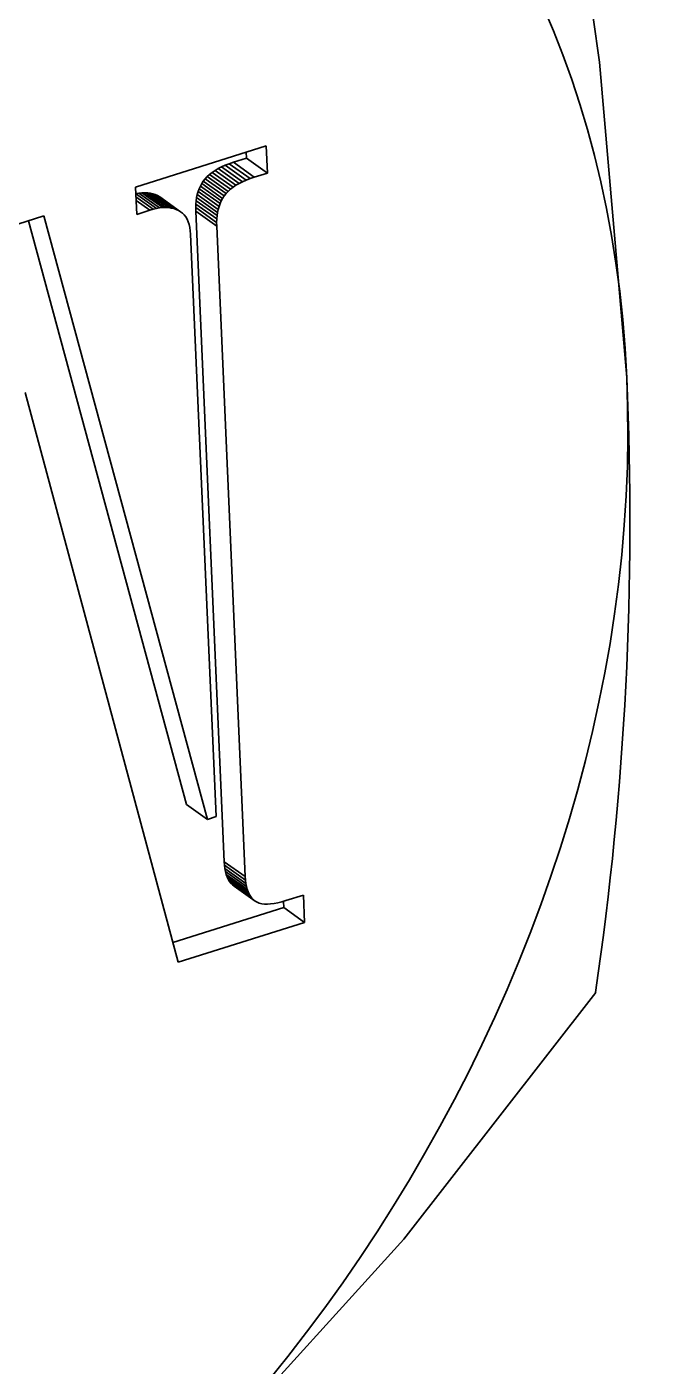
# Model space of a CAD drawing. Header units: millimetres. Extents: x 1333 to 129696, y -57210 to 105899.
# Drawn here: x 57143.19 to 57144.171, y 101185.621 to 101187.714 of the extents above; entities that cross this region are included whole.
import ezdxf

# ---------------------------------------------------------------- set-up
doc = ezdxf.new("R2010")
doc.units = ezdxf.units.MM
doc.header["$LTSCALE"] = 0.5

msp = doc.modelspace()

# ---------------------------------------------------------------- linework, layer by layer
at = {"color": 7, "lineweight": 35, "ltscale": 0.02144}
msp.add_line((57143.3598, 101187.4632), (57143.5643, 101187.5277), dxfattribs=at)
at = {"color": 7, "lineweight": 35, "ltscale": 0.00095768}
msp.add_line((57143.533, 101187.5178), (57143.5334, 101187.5082), dxfattribs=at)
at = {"color": 7, "lineweight": 35, "ltscale": 0.00427}
for p, q in [((57143.5643, 101187.5277), (57143.5661, 101187.485)), ((57143.3617, 101187.4205), (57143.3598, 101187.4632))]:
    msp.add_line(p, q, dxfattribs=at)
at = {"color": 7, "lineweight": 35, "ltscale": 0.000570629}
msp.add_line((57143.4891, 101187.492), (57143.4842, 101187.4891), dxfattribs=at)
at = {"color": 7, "lineweight": 35, "ltscale": 0.000600507}
msp.add_line((57143.4945, 101187.4946), (57143.4891, 101187.492), dxfattribs=at)
at = {"color": 7, "lineweight": 35, "ltscale": 0.004009}
for p, q in [((57143.5218, 101187.4687), (57143.4891, 101187.492)), ((57143.5329, 101187.4739), (57143.5002, 101187.4972)), ((57143.3926, 101187.4297), (57143.36, 101187.4529)), ((57143.4114, 101187.431), (57143.3787, 101187.4542)), ((57143.4234, 101187.4283), (57143.3907, 101187.4516)), ((57143.427, 101187.4267), (57143.3944, 101187.45)), ((57143.4891, 101187.4283), (57143.4565, 101187.4515)), ((57143.4881, 101187.4235), (57143.4554, 101187.4467)), ((57143.5333, 101186.3705), (57143.5006, 101186.3938)), ((57143.5344, 101186.3661), (57143.5018, 101186.3894)), ((57143.6243, 101186.3143), (57143.5916, 101186.3376))]:
    msp.add_line(p, q, dxfattribs=at)
at = {"color": 7, "lineweight": 35, "ltscale": 0.00062762}
msp.add_line((57143.5002, 101187.4972), (57143.4945, 101187.4946), dxfattribs=at)
at = {"color": 7, "lineweight": 35, "ltscale": 0.004008}
for p, q in [((57143.5271, 101187.4714), (57143.4945, 101187.4946)), ((57143.539, 101187.4763), (57143.5064, 101187.4996)), ((57143.5456, 101187.4785), (57143.513, 101187.5018)), ((57143.5661, 101187.485), (57143.5334, 101187.5082)), ((57143.4986, 101187.4493), (57143.4659, 101187.4725)), ((57143.5014, 101187.4529), (57143.4687, 101187.4762)), ((57143.5046, 101187.4564), (57143.472, 101187.4796)), ((57143.5083, 101187.4597), (57143.4756, 101187.4829)), ((57143.5124, 101187.4629), (57143.4797, 101187.4861)), ((57143.5168, 101187.4659), (57143.4842, 101187.4891)), ((57143.3976, 101187.4305), (57143.365, 101187.4538)), ((57143.4024, 101187.431), (57143.3697, 101187.4543)), ((57143.407, 101187.4312), (57143.3743, 101187.4544)), ((57143.4156, 101187.4304), (57143.3829, 101187.4537)), ((57143.4196, 101187.4296), (57143.3869, 101187.4528)), ((57143.4304, 101187.4247), (57143.3978, 101187.448)), ((57143.4905, 101187.4329), (57143.4578, 101187.4561)), ((57143.4921, 101187.4373), (57143.4594, 101187.4605)), ((57143.4939, 101187.4415), (57143.4613, 101187.4647)), ((57143.4961, 101187.4455), (57143.4635, 101187.4687)), ((57143.4867, 101187.4079), (57143.4541, 101187.4312)), ((57143.4869, 101187.4133), (57143.4543, 101187.4366)), ((57143.4874, 101187.4185), (57143.4547, 101187.4417)), ((57143.4868, 101187.4023), (57143.4541, 101187.4256)), ((57143.4722, 101186.4753), (57143.4395, 101186.4986)), ((57143.5314, 101186.3859), (57143.4987, 101186.4091)), ((57143.5317, 101186.3804), (57143.4991, 101186.4036)), ((57143.5323, 101186.3753), (57143.4997, 101186.3985)), ((57143.5358, 101186.3621), (57143.5032, 101186.3853)), ((57143.5375, 101186.3584), (57143.5049, 101186.3817)), ((57143.5395, 101186.3552), (57143.5068, 101186.3784)), ((57143.5417, 101186.3523), (57143.509, 101186.3755)), ((57143.5441, 101186.3497), (57143.5115, 101186.373)), ((57143.5469, 101186.3476), (57143.5142, 101186.3708))]:
    msp.add_line(p, q, dxfattribs=at)
at = {"color": 7, "lineweight": 35, "ltscale": 0.000660679}
msp.add_line((57143.5064, 101187.4996), (57143.5002, 101187.4972), dxfattribs=at)
at = {"color": 7, "lineweight": 35, "ltscale": 0.000695807}
for p, q in [((57143.513, 101187.5018), (57143.5064, 101187.4996)), ((57143.5456, 101187.4785), (57143.539, 101187.4763))]:
    msp.add_line(p, q, dxfattribs=at)
at = {"color": 7, "lineweight": 35, "ltscale": 0.002144}
for p, q in [((57143.5334, 101187.5082), (57143.513, 101187.5018)), ((57143.5661, 101187.485), (57143.5456, 101187.4785)), ((57143.3821, 101187.427), (57143.3617, 101187.4205))]:
    msp.add_line(p, q, dxfattribs=at)
at = {"color": 7, "lineweight": 35, "ltscale": 0.000452585}
for p, q in [((57143.4659, 101187.4725), (57143.4635, 101187.4687)), ((57143.4986, 101187.4493), (57143.4961, 101187.4455))]:
    msp.add_line(p, q, dxfattribs=at)
at = {"color": 7, "lineweight": 35, "ltscale": 0.00045843}
for p, q in [((57143.4687, 101187.4762), (57143.4659, 101187.4725)), ((57143.5014, 101187.4529), (57143.4986, 101187.4493))]:
    msp.add_line(p, q, dxfattribs=at)
at = {"color": 7, "lineweight": 35, "ltscale": 0.000474497}
for p, q in [((57143.472, 101187.4796), (57143.4687, 101187.4762)), ((57143.5046, 101187.4564), (57143.5014, 101187.4529))]:
    msp.add_line(p, q, dxfattribs=at)
at = {"color": 7, "lineweight": 35, "ltscale": 0.000493708}
for p, q in [((57143.4756, 101187.4829), (57143.472, 101187.4796)), ((57143.5083, 101187.4597), (57143.5046, 101187.4564))]:
    msp.add_line(p, q, dxfattribs=at)
at = {"color": 7, "lineweight": 35, "ltscale": 0.000516948}
for p, q in [((57143.4797, 101187.4861), (57143.4756, 101187.4829)), ((57143.5124, 101187.4629), (57143.5083, 101187.4597))]:
    msp.add_line(p, q, dxfattribs=at)
at = {"color": 7, "lineweight": 35, "ltscale": 0.000537476}
for p, q in [((57143.4842, 101187.4891), (57143.4797, 101187.4861)), ((57143.5168, 101187.4659), (57143.5124, 101187.4629))]:
    msp.add_line(p, q, dxfattribs=at)
at = {"color": 7, "lineweight": 35, "ltscale": 0.000600677}
msp.add_line((57143.5271, 101187.4714), (57143.5218, 101187.4687), dxfattribs=at)
at = {"color": 7, "lineweight": 35, "ltscale": 0.000627465}
msp.add_line((57143.5329, 101187.4739), (57143.5271, 101187.4714), dxfattribs=at)
at = {"color": 7, "lineweight": 35, "ltscale": 0.000660817}
msp.add_line((57143.539, 101187.4763), (57143.5329, 101187.4739), dxfattribs=at)
at = {"color": 7, "lineweight": 35, "ltscale": 0.000507539}
msp.add_line((57143.365, 101187.4538), (57143.36, 101187.4529), dxfattribs=at)
at = {"color": 7, "lineweight": 35, "ltscale": 0.00047877}
for p, q in [((57143.3697, 101187.4543), (57143.365, 101187.4538)), ((57143.4024, 101187.431), (57143.3976, 101187.4305))]:
    msp.add_line(p, q, dxfattribs=at)
at = {"color": 7, "lineweight": 35, "ltscale": 0.000458005}
for p, q in [((57143.3743, 101187.4544), (57143.3697, 101187.4543)), ((57143.407, 101187.4312), (57143.4024, 101187.431))]:
    msp.add_line(p, q, dxfattribs=at)
at = {"color": 7, "lineweight": 35, "ltscale": 0.000439884}
msp.add_line((57143.3787, 101187.4542), (57143.3743, 101187.4544), dxfattribs=at)
at = {"color": 7, "lineweight": 35, "ltscale": 0.000424759}
msp.add_line((57143.3829, 101187.4537), (57143.3787, 101187.4542), dxfattribs=at)
at = {"color": 7, "lineweight": 35, "ltscale": 0.000412604}
for p, q in [((57143.3869, 101187.4528), (57143.3829, 101187.4537)), ((57143.4196, 101187.4296), (57143.4156, 101187.4304))]:
    msp.add_line(p, q, dxfattribs=at)
at = {"color": 7, "lineweight": 35, "ltscale": 0.000398328}
msp.add_line((57143.3907, 101187.4516), (57143.3869, 101187.4528), dxfattribs=at)
at = {"color": 7, "lineweight": 35, "ltscale": 0.00039942}
for p, q in [((57143.3944, 101187.45), (57143.3907, 101187.4516)), ((57143.427, 101187.4267), (57143.4234, 101187.4283))]:
    msp.add_line(p, q, dxfattribs=at)
at = {"color": 7, "lineweight": 35, "ltscale": 0.000389533}
msp.add_line((57143.3978, 101187.448), (57143.3944, 101187.45), dxfattribs=at)
at = {"color": 7, "lineweight": 35, "ltscale": 0.000490232}
for p, q in [((57143.4565, 101187.4515), (57143.4554, 101187.4467)), ((57143.4891, 101187.4283), (57143.4881, 101187.4235))]:
    msp.add_line(p, q, dxfattribs=at)
at = {"color": 7, "lineweight": 35, "ltscale": 0.000478516}
msp.add_line((57143.4578, 101187.4561), (57143.4565, 101187.4515), dxfattribs=at)
at = {"color": 7, "lineweight": 35, "ltscale": 0.000467587}
for p, q in [((57143.4594, 101187.4605), (57143.4578, 101187.4561)), ((57143.4921, 101187.4373), (57143.4905, 101187.4329))]:
    msp.add_line(p, q, dxfattribs=at)
at = {"color": 7, "lineweight": 35, "ltscale": 0.00046065}
for p, q in [((57143.4613, 101187.4647), (57143.4594, 101187.4605)), ((57143.4939, 101187.4415), (57143.4921, 101187.4373))]:
    msp.add_line(p, q, dxfattribs=at)
at = {"color": 7, "lineweight": 35, "ltscale": 0.000456184}
for p, q in [((57143.4635, 101187.4687), (57143.4613, 101187.4647)), ((57143.4961, 101187.4455), (57143.4939, 101187.4415))]:
    msp.add_line(p, q, dxfattribs=at)
at = {"color": 7, "lineweight": 35, "ltscale": 0.000570438}
msp.add_line((57143.5218, 101187.4687), (57143.5168, 101187.4659), dxfattribs=at)
at = {"color": 7, "lineweight": 35, "ltscale": 0.003317}
msp.add_line((57143.3875, 101187.4285), (57143.3605, 101187.4477), dxfattribs=at)
at = {"color": 7, "lineweight": 35, "ltscale": 0.002628}
msp.add_line((57143.3821, 101187.427), (57143.3607, 101187.4422), dxfattribs=at)
at = {"color": 7, "lineweight": 35, "ltscale": 0.000558888}
msp.add_line((57143.3875, 101187.4285), (57143.3821, 101187.427), dxfattribs=at)
at = {"color": 7, "lineweight": 35, "ltscale": 0.000526502}
msp.add_line((57143.3926, 101187.4297), (57143.3875, 101187.4285), dxfattribs=at)
at = {"color": 7, "lineweight": 35, "ltscale": 0.000507602}
msp.add_line((57143.3976, 101187.4305), (57143.3926, 101187.4297), dxfattribs=at)
at = {"color": 7, "lineweight": 35, "ltscale": 0.000439901}
msp.add_line((57143.4114, 101187.431), (57143.407, 101187.4312), dxfattribs=at)
at = {"color": 7, "lineweight": 35, "ltscale": 0.00042471}
msp.add_line((57143.4156, 101187.4304), (57143.4114, 101187.431), dxfattribs=at)
at = {"color": 7, "lineweight": 35, "ltscale": 0.000398447}
msp.add_line((57143.4234, 101187.4283), (57143.4196, 101187.4296), dxfattribs=at)
at = {"color": 7, "lineweight": 35, "ltscale": 0.000538946}
for p, q in [((57143.4543, 101187.4366), (57143.4541, 101187.4312)), ((57143.4869, 101187.4133), (57143.4867, 101187.4079))]:
    msp.add_line(p, q, dxfattribs=at)
at = {"color": 7, "lineweight": 35, "ltscale": 0.000558505}
for p, q in [((57143.4541, 101187.4312), (57143.4541, 101187.4256)), ((57143.4867, 101187.4079), (57143.4868, 101187.4023))]:
    msp.add_line(p, q, dxfattribs=at)
at = {"color": 7, "lineweight": 35, "ltscale": 0.000520175}
for p, q in [((57143.4547, 101187.4417), (57143.4543, 101187.4366)), ((57143.4874, 101187.4185), (57143.4869, 101187.4133))]:
    msp.add_line(p, q, dxfattribs=at)
at = {"color": 7, "lineweight": 35, "ltscale": 0.000505064}
msp.add_line((57143.4554, 101187.4467), (57143.4547, 101187.4417), dxfattribs=at)
at = {"color": 7, "lineweight": 35, "ltscale": 0.000478882}
msp.add_line((57143.4905, 101187.4329), (57143.4891, 101187.4283), dxfattribs=at)
at = {"color": 7, "lineweight": 35, "ltscale": 0.004288}
msp.add_line((57143.1758, 101187.4051), (57143.2167, 101187.418), dxfattribs=at)
at = {"color": 7, "lineweight": 35, "ltscale": 0.094467}
msp.add_line((57143.1924, 101187.4104), (57143.4395, 101186.4986), dxfattribs=at)
at = {"color": 7, "lineweight": 35, "ltscale": 0.097669}
msp.add_line((57143.2167, 101187.418), (57143.4722, 101186.4753), dxfattribs=at)
at = {"color": 7, "lineweight": 35, "ltscale": 0.00038934}
msp.add_line((57143.4304, 101187.4247), (57143.427, 101187.4267), dxfattribs=at)
at = {"color": 7, "lineweight": 35, "ltscale": 0.000385163}
msp.add_line((57143.4335, 101187.4224), (57143.4304, 101187.4247), dxfattribs=at)
at = {"color": 7, "lineweight": 35, "ltscale": 0.000384407}
msp.add_line((57143.4361, 101187.4196), (57143.4335, 101187.4224), dxfattribs=at)
at = {"color": 7, "lineweight": 35, "ltscale": 0.000393987}
msp.add_line((57143.4385, 101187.4165), (57143.4361, 101187.4196), dxfattribs=at)
at = {"color": 7, "lineweight": 35, "ltscale": 0.000409687}
msp.add_line((57143.4406, 101187.413), (57143.4385, 101187.4165), dxfattribs=at)
at = {"color": 7, "lineweight": 35, "ltscale": 0.000427772}
msp.add_line((57143.4423, 101187.409), (57143.4406, 101187.413), dxfattribs=at)
at = {"color": 7, "lineweight": 35, "ltscale": 0.000454069}
msp.add_line((57143.4437, 101187.4047), (57143.4423, 101187.409), dxfattribs=at)
at = {"color": 7, "lineweight": 35, "ltscale": 0.101742}
for p, q in [((57143.4541, 101187.4256), (57143.4987, 101186.4091)), ((57143.4868, 101187.4023), (57143.5314, 101186.3859))]:
    msp.add_line(p, q, dxfattribs=at)
at = {"color": 7, "lineweight": 35, "ltscale": 0.000504687}
msp.add_line((57143.4881, 101187.4235), (57143.4874, 101187.4185), dxfattribs=at)
at = {"color": 7, "lineweight": 35, "ltscale": 0.000482641}
msp.add_line((57143.4448, 101187.4), (57143.4437, 101187.4047), dxfattribs=at)
at = {"color": 7, "lineweight": 35, "ltscale": 0.00051488}
msp.add_line((57143.4455, 101187.3949), (57143.4448, 101187.4), dxfattribs=at)
at = {"color": 7, "lineweight": 35, "ltscale": 0.000550536}
msp.add_line((57143.4459, 101187.3894), (57143.4455, 101187.3949), dxfattribs=at)
at = {"color": 7, "lineweight": 35, "ltscale": 0.09107}
msp.add_line((57143.4858, 101186.4796), (57143.4459, 101187.3894), dxfattribs=at)
at = {"color": 7, "lineweight": 35, "ltscale": 0.092173}
msp.add_line((57143.4267, 101186.252), (57143.1874, 101187.1421), dxfattribs=at)
at = {"color": 7, "lineweight": 35, "ltscale": 0.001427}
msp.add_line((57143.4722, 101186.4753), (57143.4858, 101186.4796), dxfattribs=at)
at = {"color": 7, "lineweight": 35, "ltscale": 0.000551297}
for p, q in [((57143.4987, 101186.4091), (57143.4991, 101186.4036)), ((57143.5314, 101186.3859), (57143.5317, 101186.3804))]:
    msp.add_line(p, q, dxfattribs=at)
at = {"color": 7, "lineweight": 35, "ltscale": 0.000516694}
for p, q in [((57143.4991, 101186.4036), (57143.4997, 101186.3985)), ((57143.5317, 101186.3804), (57143.5323, 101186.3753))]:
    msp.add_line(p, q, dxfattribs=at)
at = {"color": 7, "lineweight": 35, "ltscale": 0.000484797}
msp.add_line((57143.4997, 101186.3985), (57143.5006, 101186.3938), dxfattribs=at)
at = {"color": 7, "lineweight": 35, "ltscale": 0.000453759}
for p, q in [((57143.5006, 101186.3938), (57143.5018, 101186.3894)), ((57143.5333, 101186.3705), (57143.5344, 101186.3661))]:
    msp.add_line(p, q, dxfattribs=at)
at = {"color": 7, "lineweight": 35, "ltscale": 0.000426592}
msp.add_line((57143.5018, 101186.3894), (57143.5032, 101186.3853), dxfattribs=at)
at = {"color": 7, "lineweight": 35, "ltscale": 0.000403088}
for p, q in [((57143.5032, 101186.3853), (57143.5049, 101186.3817)), ((57143.5358, 101186.3621), (57143.5375, 101186.3584))]:
    msp.add_line(p, q, dxfattribs=at)
at = {"color": 7, "lineweight": 35, "ltscale": 0.000381474}
for p, q in [((57143.5049, 101186.3817), (57143.5068, 101186.3784)), ((57143.5375, 101186.3584), (57143.5395, 101186.3552))]:
    msp.add_line(p, q, dxfattribs=at)
at = {"color": 7, "lineweight": 35, "ltscale": 0.000364078}
for p, q in [((57143.5068, 101186.3784), (57143.509, 101186.3755)), ((57143.5395, 101186.3552), (57143.5417, 101186.3523))]:
    msp.add_line(p, q, dxfattribs=at)
at = {"color": 7, "lineweight": 35, "ltscale": 0.000352625}
for p, q in [((57143.509, 101186.3755), (57143.5115, 101186.373)), ((57143.5417, 101186.3523), (57143.5441, 101186.3497))]:
    msp.add_line(p, q, dxfattribs=at)
at = {"color": 7, "lineweight": 35, "ltscale": 0.000349836}
for p, q in [((57143.5115, 101186.373), (57143.5142, 101186.3708)), ((57143.5441, 101186.3497), (57143.5469, 101186.3476))]:
    msp.add_line(p, q, dxfattribs=at)
at = {"color": 7, "lineweight": 35, "ltscale": 0.000485172}
msp.add_line((57143.5323, 101186.3753), (57143.5333, 101186.3705), dxfattribs=at)
at = {"color": 7, "lineweight": 35, "ltscale": 0.000426231}
msp.add_line((57143.5344, 101186.3661), (57143.5358, 101186.3621), dxfattribs=at)
at = {"color": 7, "lineweight": 35, "ltscale": 0.000353175}
msp.add_line((57143.5469, 101186.3476), (57143.5499, 101186.3458), dxfattribs=at)
at = {"color": 7, "lineweight": 35, "ltscale": 0.00036807}
msp.add_line((57143.5499, 101186.3458), (57143.5533, 101186.3444), dxfattribs=at)
at = {"color": 7, "lineweight": 35, "ltscale": 0.00039608}
msp.add_line((57143.5533, 101186.3444), (57143.5572, 101186.3435), dxfattribs=at)
at = {"color": 7, "lineweight": 35, "ltscale": 0.000424515}
msp.add_line((57143.5572, 101186.3435), (57143.5614, 101186.3429), dxfattribs=at)
at = {"color": 7, "lineweight": 35, "ltscale": 0.000464018}
msp.add_line((57143.5614, 101186.3429), (57143.566, 101186.3428), dxfattribs=at)
at = {"color": 7, "lineweight": 35, "ltscale": 0.000507399}
msp.add_line((57143.566, 101186.3428), (57143.5711, 101186.3431), dxfattribs=at)
at = {"color": 7, "lineweight": 35, "ltscale": 0.000547729}
msp.add_line((57143.5711, 101186.3431), (57143.5765, 101186.3438), dxfattribs=at)
at = {"color": 7, "lineweight": 35, "ltscale": 0.000590581}
msp.add_line((57143.5765, 101186.3438), (57143.5823, 101186.3449), dxfattribs=at)
at = {"color": 7, "lineweight": 35, "ltscale": 0.000640895}
msp.add_line((57143.5823, 101186.3449), (57143.5885, 101186.3464), dxfattribs=at)
at = {"color": 7, "lineweight": 35, "ltscale": 0.00068729}
msp.add_line((57143.5885, 101186.3464), (57143.5951, 101186.3484), dxfattribs=at)
at = {"color": 7, "lineweight": 35, "ltscale": 0.000964288}
msp.add_line((57143.5912, 101186.3472), (57143.5916, 101186.3376), dxfattribs=at)
at = {"color": 7, "lineweight": 35, "ltscale": 0.002861}
msp.add_line((57143.5951, 101186.3484), (57143.6224, 101186.357), dxfattribs=at)
at = {"color": 7, "lineweight": 35, "ltscale": 0.004269}
msp.add_line((57143.6224, 101186.357), (57143.6243, 101186.3143), dxfattribs=at)
at = {"color": 7, "lineweight": 35, "ltscale": 0.018164}
msp.add_line((57143.5916, 101186.3376), (57143.4184, 101186.2829), dxfattribs=at)
at = {"color": 7, "lineweight": 35, "ltscale": 0.020717}
msp.add_line((57143.6243, 101186.3143), (57143.4267, 101186.252), dxfattribs=at)
at = {"color": 7, "lineweight": 35}
for points in [[(57143.9893, 101188.259), (57144.0456, 101187.9382), (57144.0855, 101187.6583), (57144.1278, 101187.1654)], [(57144.0793, 101186.205), (57143.7792, 101185.8194), (57143.491, 101185.5018), (57143.1887, 101185.217), (57142.8453, 101184.9393), (57142.4206, 101184.6421)]]:
    msp.add_lwpolyline(points, dxfattribs=at)
msp.add_arc((57139.0683, 101186.9405), 5.0645, 351.649, 2.5448, dxfattribs=at)
msp.add_ellipse((57142.4242, 101186.6279), major_axis=(1.16, 1.6292), ratio=0.767269, start_param=2.36449, end_param=8.647675, dxfattribs=at)

doc.saveas('drawing.dxf')
